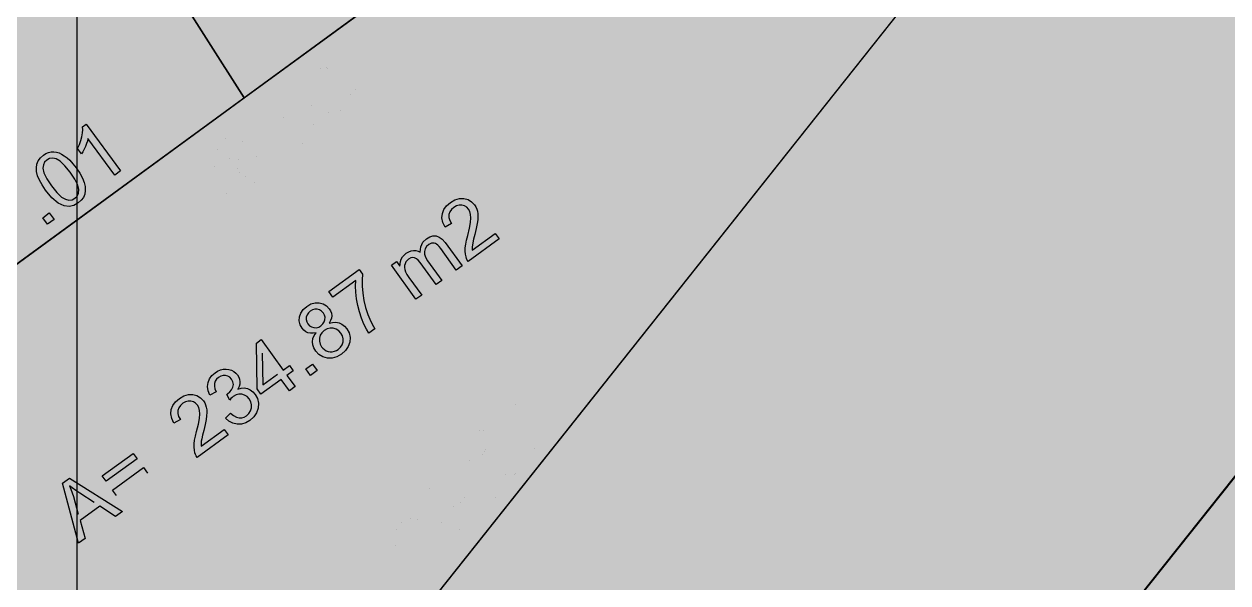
# Model space of a CAD drawing. Extents: x -5280327 to 29700, y -3925683 to 5564800.
# Drawn here: x 21023 to 21837, y 5760 to 6137 of the extents above; entities that cross this region are included whole.
import ezdxf

# ---------------------------------------------------------------- set-up
doc = ezdxf.new("R2010")
doc.units = 0
doc.linetypes.add('6', pattern=[2640.874023, 1320.437012, -1320.437012])
doc.layers.get('0').update_dxf_attribs({"linetype": 'CONTINUOUS'})
doc.layers.add('31_PREDIOS_TOTAL', color=7, linetype='CONTINUOUS')
doc.layers.add('LOTES', color=7, linetype='CONTINUOUS')

msp = doc.modelspace()

# ---------------------------------------------------------------- linework, layer by layer
at = {"color": 7, "linetype": '6', "const_width": 10343.08}
msp.add_lwpolyline([(0, 29405.62), (24528.32, 0)], dxfattribs=at)
msp.add_lwpolyline([(0, 29405.62), (24528.32, 0)], dxfattribs=at)
at = {"color": 7}
msp.add_lwpolyline([(21709, 6264.81), (21615.4, 6411.82), (20728.18, 5763.43), (20987.49, 5356.19), (21709, 6264.81)], dxfattribs=at)
for points in [[(18722.23, 2788.53, 33030.86), (19098.3, 2197.94, 33030.86), (19556.14, 2521.45, 33030.86), (20189.64, 2982.03, 33030.86), (20652.15, 3355.2, 33030.86), (20930.45, 3577.46, 33030.86), (21189.96, 3805.95, 33030.86), (20805.44, 4355.76, 33030.86), (20779.55, 4415.95, 33030.86), (20799.33, 4489.43, 33030.86), (21142.34, 4964.97, 33030.86), (21651.22, 5592.52, 33030.86), (22126.06, 6189.91, 33030.86), (22856.18, 7079.67, 33030.86), (22774.56, 7470.11, 33030.86), (22780.59, 7770.15, 33030.86), (22783.68, 8211.55, 33030.86), (22849.99, 8761.66, 33030.86), (22890.09, 9444.59, 33030.86), (22922.17, 9932, 33030.86), (22937.37, 10412.64, 33030.86), (22852.51, 10630.94, 33030.86)], [(22935.45, 10416.91, 33050.6), (22929.18, 9943.44, 33050.6), (22903.49, 9557.43, 33050.6), (22866.32, 9077.26, 33050.6), (22845.13, 8642.99, 33050.6), (22806.48, 8407.34, 33050.6), (22783.53, 7938.25, 33050.6), (22786.66, 7468.7, 33050.6), (22854.81, 7078.61, 33050.6), (22179.83, 6256.92, 33050.6), (21657.64, 5600.63, 33050.6)], [(17635.32, 4495.49, 66061.73), (18499.52, 3138.29, 66061.73), (20519.62, 4766.99, 66061.73), (21709, 6264.81, 66061.73), (21170.51, 7110.5, 66061.73), (17635.32, 4495.49, 66061.73)], [(21615.4, 6411.82, 66284.73), (18066.53, 3818.29, 66284.73)], [(20519.62, 4766.99, 66061.73), (21709, 6264.81, 66061.73)]]:
    msp.add_polyline3d(points, dxfattribs=at)
at = {"layer": '31_PREDIOS_TOTAL', "color": 7, "const_width": 0.00153}
for points in [[(21235.19, 6108.74), (21231.55, 6105.62), (21231.55, 6105.62), (21230.15, 6106.72), (21228.85, 6107.47), (21227.66, 6107.87), (21227.66, 6107.87), (21225.85, 6107.96), (21224.15, 6107.57), (21222.56, 6106.69), (21222.56, 6106.69), (21221.46, 6105.71), (21220.62, 6104.57), (21220.06, 6103.28), (21220.06, 6103.28), (21219.68, 6101.42), (21219.66, 6099.41), (21220.02, 6097.26), (21220.02, 6097.26), (21220.86, 6094.87), (21222.27, 6092.17), (21224.27, 6089.14), (21224.27, 6089.14), (21224.32, 6091.18), (21224.69, 6093.07), (21225.38, 6094.82), (21225.38, 6094.82), (21226.33, 6096.4), (21227.5, 6097.78), (21228.87, 6098.96), (21228.87, 6098.96), (21231.56, 6100.44), (21234.46, 6101.1), (21237.57, 6100.94), (21237.57, 6100.94), (21240.62, 6099.95), (21243.32, 6098.15), (21245.7, 6095.54), (21245.7, 6095.54), (21246.97, 6093.5), (21247.89, 6091.34), (21248.46, 6089.07), (21248.46, 6089.07), (21248.64, 6086.8), (21248.42, 6084.63), (21247.79, 6082.58), (21247.79, 6082.58), (21246.78, 6080.68), (21245.42, 6078.99), (21243.7, 6077.5), (21243.7, 6077.5), (21240.37, 6075.68), (21236.86, 6074.94), (21233.17, 6075.28), (21233.17, 6075.28), (21229.35, 6076.94), (21225.47, 6080.11), (21221.51, 6084.81), (21221.51, 6084.81), (21217.83, 6090.64), (21215.71, 6095.91), (21215.15, 6100.62), (21215.15, 6100.62), (21215.88, 6104.24), (21217.65, 6107.38), (21220.46, 6110.06), (21220.46, 6110.06), (21222.97, 6111.53), (21225.52, 6112.33), (21228.11, 6112.43), (21228.11, 6112.43), (21230.63, 6111.87), (21233, 6110.64), (21235.19, 6108.74)], [(21229.3, 6083.52), (21230.36, 6082.28), (21231.58, 6081.2), (21232.96, 6080.31), (21232.96, 6080.31), (21234.42, 6079.65), (21235.9, 6079.3), (21237.38, 6079.26), (21237.38, 6079.26), (21238.81, 6079.48), (21240.12, 6079.94), (21241.3, 6080.65), (21241.3, 6080.65), (21242.7, 6082.01), (21243.63, 6083.7), (21244.08, 6085.72), (21244.08, 6085.72), (21243.98, 6087.92), (21243.25, 6090.15), (21241.9, 6092.4), (21241.9, 6092.4), (21240.22, 6094.29), (21238.38, 6095.59), (21236.38, 6096.29), (21236.38, 6096.29), (21234.35, 6096.42), (21232.42, 6095.97), (21230.6, 6094.97), (21230.6, 6094.97), (21229.09, 6093.54), (21228.06, 6091.82), (21227.52, 6089.81), (21227.52, 6089.81), (21227.51, 6087.68), (21228.11, 6085.58), (21229.3, 6083.52)], [(21196.53, 6067.78), (21196.53, 6067.78), (21194.1, 6071.37), (21192.29, 6074.66), (21191.09, 6077.65), (21191.09, 6077.65), (21190.44, 6080.41), (21190.3, 6083.01), (21190.66, 6085.43), (21190.66, 6085.43), (21191.56, 6087.67), (21193.01, 6089.68), (21195.03, 6091.47), (21195.03, 6091.47), (21196.74, 6092.55), (21198.48, 6093.29), (21200.25, 6093.71), (21200.25, 6093.71), (21202.03, 6093.81), (21203.8, 6093.6), (21205.58, 6093.07), (21205.58, 6093.07), (21207.36, 6092.26), (21209.16, 6091.17), (21210.98, 6089.81), (21210.98, 6089.81), (21212.88, 6088.03), (21214.94, 6085.71), (21217.15, 6082.85), (21217.15, 6082.85), (21219.56, 6079.29), (21221.37, 6076.01), (21222.57, 6073.03), (21222.57, 6073.03), (21223.22, 6070.28), (21223.37, 6067.68), (21223.02, 6065.25), (21223.02, 6065.25), (21222.12, 6063.01), (21220.66, 6060.99), (21218.63, 6059.18), (21218.63, 6059.18), (21215.54, 6057.48), (21212.34, 6056.82), (21209.05, 6057.21), (21209.05, 6057.21), (21204.99, 6059.13), (21200.82, 6062.65), (21196.53, 6067.78)], [(21200.52, 6070.7), (21204.09, 6066.23), (21207.23, 6063.22), (21209.92, 6061.67), (21209.92, 6061.67), (21212.27, 6061.19), (21214.4, 6061.43), (21216.3, 6062.38), (21216.3, 6062.38), (21217.78, 6063.9), (21218.65, 6065.86), (21218.9, 6068.25), (21218.9, 6068.25), (21218.24, 6071.29), (21216.32, 6075.19), (21213.16, 6079.94), (21213.16, 6079.94), (21209.58, 6084.41), (21206.44, 6087.43), (21203.76, 6088.98), (21203.76, 6088.98), (21201.4, 6089.44), (21199.26, 6089.19), (21197.34, 6088.23), (21197.34, 6088.23), (21195.86, 6086.76), (21194.99, 6084.97), (21194.72, 6082.84), (21194.72, 6082.84), (21195.42, 6079.56), (21197.35, 6075.51), (21200.52, 6070.7)], [(21164.53, 6046.78), (21164.53, 6046.78), (21162.57, 6046.38), (21160.76, 6046.35), (21159.1, 6046.69), (21159.1, 6046.69), (21157.61, 6047.38), (21156.26, 6048.4), (21155.07, 6049.76), (21155.07, 6049.76), (21153.75, 6052.14), (21153.17, 6054.68), (21153.31, 6057.38), (21153.31, 6057.38), (21154.19, 6060.02), (21155.82, 6062.41), (21158.19, 6064.55), (21158.19, 6064.55), (21160.97, 6066.17), (21163.78, 6066.99), (21166.62, 6067.02), (21166.62, 6067.02), (21169.27, 6066.32), (21171.54, 6064.98), (21173.42, 6063), (21173.42, 6063), (21174.32, 6061.51), (21174.86, 6059.95), (21175.06, 6058.33), (21175.06, 6058.33), (21174.89, 6056.67), (21174.34, 6054.98), (21173.39, 6053.26), (21173.39, 6053.26), (21175.74, 6053.8), (21177.96, 6053.86), (21180.07, 6053.43), (21180.07, 6053.43), (21182.01, 6052.55), (21183.74, 6051.24), (21185.27, 6049.5), (21185.27, 6049.5), (21186.83, 6046.71), (21187.53, 6043.73), (21187.39, 6040.59), (21187.39, 6040.59), (21186.39, 6037.51), (21184.55, 6034.75), (21181.86, 6032.31), (21181.86, 6032.31), (21178.71, 6030.48), (21175.52, 6029.57), (21172.28, 6029.56), (21172.28, 6029.56), (21169.22, 6030.4), (21166.58, 6032), (21164.36, 6034.38), (21164.36, 6034.38), (21163.11, 6036.45), (21162.37, 6038.55), (21162.15, 6040.69), (21162.15, 6040.69), (21162.43, 6042.8), (21163.23, 6044.83), (21164.53, 6046.78)], [(21158.94, 6052.79), (21160.13, 6051.5), (21161.51, 6050.63), (21163.07, 6050.18), (21163.07, 6050.18), (21164.71, 6050.16), (21166.3, 6050.6), (21167.86, 6051.5), (21167.86, 6051.5), (21169.15, 6052.68), (21170.04, 6054.05), (21170.51, 6055.6), (21170.51, 6055.6), (21170.57, 6057.19), (21170.2, 6058.7), (21169.41, 6060.11), (21169.41, 6060.11), (21168.26, 6061.34), (21166.9, 6062.17), (21165.31, 6062.62), (21165.31, 6062.62), (21163.65, 6062.65), (21162.07, 6062.24), (21160.57, 6061.39), (21160.57, 6061.39), (21159.29, 6060.21), (21158.4, 6058.84), (21157.92, 6057.27), (21157.92, 6057.27), (21157.85, 6055.66), (21158.19, 6054.17), (21158.94, 6052.79)], [(21164.2, 6025.95), (21166.92, 6022.22), (21146.02, 6006.95), (21146.02, 6006.95), (21145.38, 6007.89), (21144.87, 6008.9), (21144.5, 6009.97), (21144.5, 6009.97), (21144.11, 6011.86), (21143.94, 6013.88), (21143.99, 6016.05), (21143.99, 6016.05), (21144.27, 6018.48), (21144.8, 6021.32), (21145.57, 6024.55), (21145.57, 6024.55), (21146.72, 6029.41), (21147.41, 6033.34), (21147.64, 6036.34), (21147.64, 6036.34), (21147.46, 6038.69), (21146.93, 6040.69), (21146.04, 6042.33), (21146.04, 6042.33), (21144.79, 6043.66), (21143.29, 6044.55), (21141.54, 6045.02), (21141.54, 6045.02), (21139.69, 6045.02), (21137.87, 6044.5), (21136.08, 6043.46), (21136.08, 6043.46), (21134.47, 6042), (21133.39, 6040.34), (21132.82, 6038.5), (21132.82, 6038.5), (21132.81, 6036.55), (21133.38, 6034.58), (21134.53, 6032.59), (21130.24, 6030.09), (21130.24, 6030.09), (21128.76, 6033.21), (21128.13, 6036.23), (21128.35, 6039.15), (21128.35, 6039.15), (21129.38, 6041.9), (21131.21, 6044.43), (21133.82, 6046.74), (21133.82, 6046.74), (21136.85, 6048.52), (21139.86, 6049.43), (21142.87, 6049.48), (21142.87, 6049.48), (21145.67, 6048.74), (21148.08, 6047.3), (21150.09, 6045.16), (21150.09, 6045.16), (21150.93, 6043.84), (21151.58, 6042.41), (21152.04, 6040.86), (21152.04, 6040.86), (21152.32, 6039.16), (21152.4, 6037.24), (21152.29, 6035.12), (21152.29, 6035.12), (21151.93, 6032.53), (21151.29, 6029.21), (21150.37, 6025.18), (21150.37, 6025.18), (21149.59, 6021.93), (21149.07, 6019.51), (21148.79, 6017.92), (21148.79, 6017.92), (21148.68, 6016.77), (21148.64, 6015.67), (21148.69, 6014.62), (21164.2, 6025.95)], [(21168.37, 6037.27), (21169.25, 6036.24), (21170.3, 6035.36), (21171.5, 6034.63), (21171.5, 6034.63), (21172.81, 6034.12), (21174.18, 6033.89), (21175.6, 6033.94), (21175.6, 6033.94), (21177.01, 6034.24), (21178.33, 6034.77), (21179.57, 6035.53), (21179.57, 6035.53), (21181.17, 6037.01), (21182.26, 6038.72), (21182.85, 6040.68), (21182.85, 6040.68), (21182.91, 6042.72), (21182.4, 6044.67), (21181.34, 6046.55), (21181.34, 6046.55), (21179.84, 6048.16), (21178.09, 6049.26), (21176.08, 6049.83), (21176.08, 6049.83), (21173.99, 6049.86), (21171.99, 6049.34), (21170.07, 6048.25), (21170.07, 6048.25), (21168.5, 6046.79), (21167.43, 6045.08), (21166.86, 6043.12), (21166.86, 6043.12), (21166.81, 6041.08), (21167.32, 6039.13), (21168.37, 6037.27)], [(21197.83, 6044.81), (21194.6, 6049.23), (21199.02, 6052.46), (21202.25, 6048.04), (21197.83, 6044.81)], [(21377.02, 5869.35), (21380.63, 5866.47), (21364.54, 5846.2), (21364.54, 5846.2), (21363.67, 5846.94), (21362.91, 5847.78), (21362.27, 5848.71), (21362.27, 5848.71), (21361.39, 5850.42), (21360.68, 5852.33), (21360.16, 5854.43), (21360.16, 5854.43), (21359.79, 5856.86), (21359.54, 5859.73), (21359.43, 5863.05), (21359.43, 5863.05), (21359.24, 5868.04), (21358.87, 5872.01), (21358.3, 5874.96), (21358.3, 5874.96), (21357.5, 5877.19), (21356.46, 5878.97), (21355.16, 5880.32), (21355.16, 5880.32), (21353.61, 5881.26), (21351.92, 5881.73), (21350.12, 5881.72), (21350.12, 5881.72), (21348.33, 5881.22), (21346.71, 5880.24), (21345.26, 5878.76), (21345.26, 5878.76), (21344.1, 5876.93), (21343.49, 5875.05), (21343.44, 5873.12), (21343.44, 5873.12), (21343.95, 5871.23), (21345.01, 5869.49), (21346.65, 5867.88), (21343.18, 5864.32), (21343.18, 5864.32), (21340.92, 5866.94), (21339.51, 5869.69), (21338.95, 5872.55), (21338.95, 5872.55), (21339.22, 5875.48), (21340.31, 5878.41), (21342.21, 5881.32), (21342.21, 5881.32), (21344.66, 5883.85), (21347.32, 5885.53), (21350.21, 5886.37), (21350.21, 5886.37), (21353.11, 5886.4), (21355.81, 5885.65), (21358.32, 5884.12), (21358.32, 5884.12), (21359.47, 5883.07), (21360.48, 5881.86), (21361.34, 5880.5), (21361.34, 5880.5), (21362.06, 5878.93), (21362.65, 5877.1), (21363.1, 5875.02), (21363.1, 5875.02), (21363.45, 5872.43), (21363.71, 5869.07), (21363.89, 5864.93), (21363.89, 5864.93), (21364, 5861.6), (21364.14, 5859.12), (21364.29, 5857.51), (21364.29, 5857.51), (21364.49, 5856.37), (21364.75, 5855.3), (21365.07, 5854.3), (21377.02, 5869.35)], [(21338.35, 5860.78), (21335.67, 5856.8), (21335.67, 5856.8), (21334.02, 5857.49), (21332.57, 5857.87), (21331.32, 5857.94), (21331.32, 5857.94), (21329.55, 5857.55), (21328.02, 5856.72), (21326.72, 5855.45), (21326.72, 5855.45), (21325.92, 5854.21), (21325.41, 5852.9), (21325.21, 5851.5), (21325.21, 5851.5), (21325.34, 5849.6), (21325.86, 5847.67), (21326.77, 5845.69), (21326.77, 5845.69), (21328.21, 5843.61), (21330.29, 5841.37), (21333.02, 5838.99), (21333.02, 5838.99), (21332.53, 5840.96), (21332.39, 5842.89), (21332.59, 5844.76), (21332.59, 5844.76), (21333.09, 5846.53), (21333.84, 5848.17), (21334.85, 5849.67), (21334.85, 5849.67), (21337.06, 5851.82), (21339.68, 5853.22), (21342.72, 5853.89), (21342.72, 5853.89), (21345.91, 5853.75), (21349, 5852.73), (21351.99, 5850.84), (21351.99, 5850.84), (21353.76, 5849.21), (21355.21, 5847.38), (21356.36, 5845.34), (21356.36, 5845.34), (21357.15, 5843.19), (21357.51, 5841.05), (21357.44, 5838.9), (21357.44, 5838.9), (21356.97, 5836.8), (21356.11, 5834.81), (21354.84, 5832.92), (21354.84, 5832.92), (21352.12, 5830.28), (21348.93, 5828.63), (21345.28, 5827.99), (21345.28, 5827.99), (21341.16, 5828.57), (21336.57, 5830.6), (21331.51, 5834.08), (21331.51, 5834.08), (21326.41, 5838.72), (21322.97, 5843.24), (21321.19, 5847.63), (21321.19, 5847.63), (21320.93, 5851.31), (21321.8, 5854.82), (21323.8, 5858.14), (21323.8, 5858.14), (21325.83, 5860.23), (21328.08, 5861.67), (21330.54, 5862.46), (21330.54, 5862.46), (21333.13, 5862.59), (21335.73, 5862.03), (21338.35, 5860.78)], [(21339.36, 5834.9), (21340.72, 5833.98), (21342.18, 5833.27), (21343.74, 5832.77), (21343.74, 5832.77), (21345.33, 5832.53), (21346.85, 5832.58), (21348.29, 5832.93), (21348.29, 5832.93), (21349.61, 5833.53), (21350.74, 5834.32), (21351.7, 5835.31), (21351.7, 5835.31), (21352.69, 5837), (21353.13, 5838.87), (21353.03, 5840.94), (21353.03, 5840.94), (21352.35, 5843.04), (21351.06, 5844.99), (21349.16, 5846.81), (21349.16, 5846.81), (21347.04, 5848.19), (21344.92, 5848.95), (21342.8, 5849.09), (21342.8, 5849.09), (21340.81, 5848.67), (21339.07, 5847.74), (21337.58, 5846.28), (21337.58, 5846.28), (21336.5, 5844.5), (21335.97, 5842.57), (21335.97, 5840.5), (21335.97, 5840.5), (21336.54, 5838.44), (21337.67, 5836.57), (21339.36, 5834.9)], [(21310.98, 5793.31), (21313.52, 5797.2), (21313.52, 5797.2), (21315.38, 5796.37), (21317.08, 5795.98), (21318.61, 5796.01), (21318.61, 5796.01), (21320, 5796.45), (21321.27, 5797.26), (21322.41, 5798.43), (21322.41, 5798.43), (21323.2, 5799.61), (21323.74, 5800.83), (21324.03, 5802.1), (21324.03, 5802.1), (21324.09, 5803.39), (21323.95, 5804.67), (21323.61, 5805.93), (21323.61, 5805.93), (21323.04, 5807.25), (21322.21, 5808.66), (21321.13, 5810.18), (21321.13, 5810.18), (21319.87, 5811.7), (21318.48, 5813.11), (21316.98, 5814.4), (21316.98, 5814.4), (21316.78, 5814.56), (21316.52, 5814.75), (21316.21, 5814.98), (21316.21, 5814.98), (21316.66, 5813.24), (21316.82, 5811.44), (21316.68, 5809.58), (21316.68, 5809.58), (21316.23, 5807.74), (21315.49, 5806.04), (21314.43, 5804.45), (21314.43, 5804.45), (21312.21, 5802.29), (21309.59, 5800.87), (21306.55, 5800.2), (21306.55, 5800.2), (21303.35, 5800.35), (21300.23, 5801.4), (21297.18, 5803.35), (21297.18, 5803.35), (21294.51, 5805.96), (21292.74, 5808.87), (21291.85, 5812.06), (21291.85, 5812.06), (21291.85, 5815.31), (21292.73, 5818.36), (21294.48, 5821.22), (21294.48, 5821.22), (21296.2, 5823.01), (21298.18, 5824.41), (21300.44, 5825.41), (21300.44, 5825.41), (21302.87, 5825.95), (21305.4, 5825.99), (21308.02, 5825.53), (21308.02, 5825.53), (21310.87, 5824.43), (21314.09, 5822.57), (21317.67, 5819.96), (21317.67, 5819.96), (21321.21, 5816.92), (21324, 5814.01), (21326.02, 5811.25), (21326.02, 5811.25), (21327.37, 5808.56), (21328.14, 5805.89), (21328.31, 5803.24), (21328.31, 5803.24), (21327.91, 5800.66), (21326.95, 5798.21), (21325.44, 5795.88), (21325.44, 5795.88), (21323.43, 5793.81), (21321.2, 5792.38), (21318.77, 5791.59), (21318.77, 5791.59), (21316.21, 5791.47), (21313.61, 5792.05), (21310.98, 5793.31)], [(21309.68, 5819.48), (21307.52, 5820.89), (21305.35, 5821.67), (21303.17, 5821.84), (21303.17, 5821.84), (21301.13, 5821.45), (21299.4, 5820.57), (21297.96, 5819.2), (21297.96, 5819.2), (21296.92, 5817.42), (21296.45, 5815.42), (21296.54, 5813.2), (21296.54, 5813.2), (21297.22, 5810.97), (21298.5, 5808.95), (21300.38, 5807.12), (21300.38, 5807.12), (21302.36, 5805.86), (21304.42, 5805.19), (21306.54, 5805.11), (21306.54, 5805.11), (21308.57, 5805.57), (21310.33, 5806.54), (21311.84, 5808.01), (21311.84, 5808.01), (21312.94, 5809.82), (21313.46, 5811.73), (21313.42, 5813.77), (21313.42, 5813.77), (21312.79, 5815.8), (21311.54, 5817.7), (21309.68, 5819.48)], [(21338.22, 5813.06), (21333.93, 5816.46), (21337.34, 5820.75), (21341.63, 5817.35), (21338.22, 5813.06)], [(21310.79, 5785.95), (21314.41, 5783.08), (21298.31, 5762.8), (21298.31, 5762.8), (21297.44, 5763.54), (21296.69, 5764.38), (21296.05, 5765.32), (21296.05, 5765.32), (21295.17, 5767.03), (21294.46, 5768.94), (21293.94, 5771.04), (21293.94, 5771.04), (21293.57, 5773.46), (21293.32, 5776.33), (21293.21, 5779.65), (21293.21, 5779.65), (21293.02, 5784.65), (21292.65, 5788.62), (21292.08, 5791.57), (21292.08, 5791.57), (21291.28, 5793.79), (21290.24, 5795.58), (21288.94, 5796.92), (21288.94, 5796.92), (21287.39, 5797.87), (21285.7, 5798.34), (21283.89, 5798.32), (21283.89, 5798.32), (21282.11, 5797.83), (21280.49, 5796.84), (21279.04, 5795.37), (21279.04, 5795.37), (21277.88, 5793.53), (21277.27, 5791.65), (21277.22, 5789.72), (21277.22, 5789.72), (21277.72, 5787.84), (21278.79, 5786.09), (21280.42, 5784.48), (21276.95, 5780.93), (21276.95, 5780.93), (21274.7, 5783.55), (21273.29, 5786.29), (21272.73, 5789.16), (21272.73, 5789.16), (21273, 5792.09), (21274.09, 5795.01), (21275.99, 5797.93), (21275.99, 5797.93), (21278.44, 5800.45), (21281.1, 5802.13), (21283.99, 5802.97), (21283.99, 5802.97), (21286.88, 5803), (21289.59, 5802.26), (21292.1, 5800.73), (21292.1, 5800.73), (21293.25, 5799.68), (21294.26, 5798.47), (21295.12, 5797.1), (21295.12, 5797.1), (21295.84, 5795.53), (21296.43, 5793.71), (21296.88, 5791.63), (21296.88, 5791.63), (21297.22, 5789.04), (21297.49, 5785.67), (21297.67, 5781.54), (21297.67, 5781.54), (21297.78, 5778.2), (21297.92, 5775.73), (21298.07, 5774.12), (21298.07, 5774.12), (21298.27, 5772.98), (21298.53, 5771.91), (21298.85, 5770.91), (21310.79, 5785.95)]]:
    msp.add_lwpolyline(points, dxfattribs=at)
at = {"layer": '31_PREDIOS_TOTAL', "color": 7}
for points in [[(21088.1, 6038.16, 33030.86), (21084.22, 6035.32, 33030.86), (21066.14, 6060.06, 33030.86), (21066.14, 6060.06, 33030.86), (21065.76, 6058.42, 33030.86), (21065.18, 6056.63, 33030.86), (21064.42, 6054.7, 33030.86), (21064.42, 6054.7, 33030.86), (21063.55, 6052.81, 33030.86), (21062.67, 6051.15, 33030.86), (21061.79, 6049.71, 33030.86), (21059.05, 6053.46, 33030.86), (21059.05, 6053.46, 33030.86), (21060.33, 6056.07, 33030.86), (21061.33, 6058.7, 33030.86), (21062.03, 6061.33, 33030.86), (21062.03, 6061.33, 33030.86), (21062.45, 6063.84, 33030.86), (21062.57, 6066.09, 33030.86), (21062.4, 6068.08, 33030.86), (21064.9, 6069.91, 33030.86), (21088.1, 6038.16, 33030.86)], [(21037.51, 6025.11, 33030.86), (21037.51, 6025.11, 33030.86), (21035.09, 6028.7, 33030.86), (21033.27, 6031.99, 33030.86), (21032.07, 6034.98, 33030.86), (21032.07, 6034.98, 33030.86), (21031.42, 6037.74, 33030.86), (21031.28, 6040.34, 33030.86), (21031.65, 6042.76, 33030.86), (21031.65, 6042.76, 33030.86), (21032.54, 6045, 33030.86), (21034, 6047.01, 33030.86), (21036.02, 6048.8, 33030.86), (21036.02, 6048.8, 33030.86), (21037.73, 6049.88, 33030.86), (21039.46, 6050.63, 33030.86), (21041.23, 6051.04, 33030.86), (21041.23, 6051.04, 33030.86), (21043.01, 6051.14, 33030.86), (21044.78, 6050.93, 33030.86), (21046.56, 6050.4, 33030.86), (21046.56, 6050.4, 33030.86), (21048.34, 6049.59, 33030.86), (21050.14, 6048.5, 33030.86), (21051.96, 6047.14, 33030.86), (21051.96, 6047.14, 33030.86), (21053.86, 6045.36, 33030.86), (21055.92, 6043.05, 33030.86), (21058.13, 6040.18, 33030.86), (21058.13, 6040.18, 33030.86), (21060.54, 6036.62, 33030.86), (21062.35, 6033.35, 33030.86), (21063.56, 6030.36, 33030.86), (21063.56, 6030.36, 33030.86), (21064.21, 6027.61, 33030.86), (21064.35, 6025.01, 33030.86), (21064, 6022.58, 33030.86), (21064, 6022.58, 33030.86), (21063.11, 6020.34, 33030.86), (21061.64, 6018.32, 33030.86), (21059.61, 6016.51, 33030.86), (21059.61, 6016.51, 33030.86), (21056.52, 6014.81, 33030.86), (21053.32, 6014.15, 33030.86), (21050.04, 6014.54, 33030.86), (21050.04, 6014.54, 33030.86), (21045.97, 6016.46, 33030.86), (21041.8, 6019.98, 33030.86), (21037.51, 6025.11, 33030.86)], [(21041.5, 6028.03, 33030.86), (21045.08, 6023.57, 33030.86), (21048.21, 6020.55, 33030.86), (21050.9, 6019, 33030.86), (21050.9, 6019, 33030.86), (21053.26, 6018.52, 33030.86), (21055.38, 6018.76, 33030.86), (21057.28, 6019.71, 33030.86), (21057.28, 6019.71, 33030.86), (21058.76, 6021.23, 33030.86), (21059.63, 6023.19, 33030.86), (21059.89, 6025.58, 33030.86), (21059.89, 6025.58, 33030.86), (21059.22, 6028.62, 33030.86), (21057.3, 6032.52, 33030.86), (21054.14, 6037.27, 33030.86), (21054.14, 6037.27, 33030.86), (21050.56, 6041.74, 33030.86), (21047.43, 6044.76, 33030.86), (21044.74, 6046.31, 33030.86), (21044.74, 6046.31, 33030.86), (21042.38, 6046.78, 33030.86), (21040.24, 6046.52, 33030.86), (21038.32, 6045.56, 33030.86), (21038.32, 6045.56, 33030.86), (21036.84, 6044.09, 33030.86), (21035.97, 6042.3, 33030.86), (21035.71, 6040.17, 33030.86), (21035.71, 6040.17, 33030.86), (21036.4, 6036.89, 33030.86), (21038.33, 6032.84, 33030.86), (21041.5, 6028.03, 33030.86)], [(21341.43, 5995.94, 33030.86), (21344.14, 5992.19, 33030.86), (21323.16, 5977.02, 33030.86), (21323.16, 5977.02, 33030.86), (21322.52, 5977.97, 33030.86), (21322.02, 5978.98, 33030.86), (21321.66, 5980.06, 33030.86), (21321.66, 5980.06, 33030.86), (21321.27, 5981.94, 33030.86), (21321.11, 5983.97, 33030.86), (21321.17, 5986.13, 33030.86), (21321.17, 5986.13, 33030.86), (21321.47, 5988.57, 33030.86), (21322.01, 5991.4, 33030.86), (21322.79, 5994.63, 33030.86), (21322.79, 5994.63, 33030.86), (21323.96, 5999.48, 33030.86), (21324.67, 6003.41, 33030.86), (21324.92, 6006.4, 33030.86), (21324.92, 6006.4, 33030.86), (21324.76, 6008.76, 33030.86), (21324.24, 6010.76, 33030.86), (21323.35, 6012.41, 33030.86), (21323.35, 6012.41, 33030.86), (21322.11, 6013.74, 33030.86), (21320.62, 6014.64, 33030.86), (21318.87, 6015.12, 33030.86), (21318.87, 6015.12, 33030.86), (21317.01, 6015.12, 33030.86), (21315.19, 6014.61, 33030.86), (21313.4, 6013.58, 33030.86), (21313.4, 6013.58, 33030.86), (21311.78, 6012.13, 33030.86), (21310.69, 6010.48, 33030.86), (21310.12, 6008.64, 33030.86), (21310.12, 6008.64, 33030.86), (21310.1, 6006.69, 33030.86), (21310.65, 6004.72, 33030.86), (21311.79, 6002.73, 33030.86), (21307.49, 6000.24, 33030.86), (21307.49, 6000.24, 33030.86), (21306.03, 6003.37, 33030.86), (21305.41, 6006.4, 33030.86), (21305.64, 6009.31, 33030.86), (21305.64, 6009.31, 33030.86), (21306.69, 6012.06, 33030.86), (21308.53, 6014.58, 33030.86), (21311.15, 6016.87, 33030.86), (21311.15, 6016.87, 33030.86), (21314.19, 6018.64, 33030.86), (21317.21, 6019.54, 33030.86), (21320.22, 6019.57, 33030.86), (21320.22, 6019.57, 33030.86), (21323.01, 6018.82, 33030.86), (21325.42, 6017.36, 33030.86), (21327.42, 6015.22, 33030.86), (21327.42, 6015.22, 33030.86), (21328.25, 6013.89, 33030.86), (21328.89, 6012.45, 33030.86), (21329.35, 6010.91, 33030.86), (21329.35, 6010.91, 33030.86), (21329.62, 6009.2, 33030.86), (21329.69, 6007.29, 33030.86), (21329.56, 6005.16, 33030.86), (21329.56, 6005.16, 33030.86), (21329.2, 6002.57, 33030.86), (21328.54, 5999.26, 33030.86), (21327.6, 5995.23, 33030.86), (21327.6, 5995.23, 33030.86), (21326.8, 5991.99, 33030.86), (21326.27, 5989.57, 33030.86), (21325.98, 5987.98, 33030.86), (21325.98, 5987.98, 33030.86), (21325.86, 5986.83, 33030.86), (21325.82, 5985.73, 33030.86), (21325.86, 5984.68, 33030.86), (21341.43, 5995.94, 33030.86)], [(21038.81, 6002.14, 33030.86), (21035.58, 6006.56, 33030.86), (21040.01, 6009.79, 33030.86), (21043.24, 6005.37, 33030.86), (21038.81, 6002.14, 33030.86)], [(21287.81, 5951.46, 33030.86), (21271.18, 5974.45, 33030.86), (21274.67, 5976.97, 33030.86), (21277, 5973.74, 33030.86), (21277, 5973.74, 33030.86), (21277.04, 5975.37, 33030.86), (21277.34, 5976.97, 33030.86), (21277.91, 5978.54, 33030.86), (21277.91, 5978.54, 33030.86), (21278.75, 5980.02, 33030.86), (21279.87, 5981.35, 33030.86), (21281.26, 5982.53, 33030.86), (21281.26, 5982.53, 33030.86), (21282.95, 5983.57, 33030.86), (21284.6, 5984.22, 33030.86), (21286.22, 5984.5, 33030.86), (21286.22, 5984.5, 33030.86), (21287.78, 5984.41, 33030.86), (21289.26, 5983.97, 33030.86), (21290.67, 5983.2, 33030.86), (21290.67, 5983.2, 33030.86), (21291.05, 5986.88, 33030.86), (21292.45, 5989.94, 33030.86), (21294.86, 5992.36, 33030.86), (21294.86, 5992.36, 33030.86), (21297.11, 5993.67, 33030.86), (21299.32, 5994.31, 33030.86), (21301.49, 5994.27, 33030.86), (21301.49, 5994.27, 33030.86), (21303.59, 5993.52, 33030.86), (21305.61, 5992.02, 33030.86), (21307.55, 5989.77, 33030.86), (21318.96, 5973.99, 33030.86), (21315.08, 5971.18, 33030.86), (21304.61, 5985.67, 33030.86), (21304.61, 5985.67, 33030.86), (21303.55, 5987.05, 33030.86), (21302.61, 5988.08, 33030.86), (21301.8, 5988.76, 33030.86), (21301.8, 5988.76, 33030.86), (21301.01, 5989.17, 33030.86), (21300.15, 5989.39, 33030.86), (21299.22, 5989.42, 33030.86), (21299.22, 5989.42, 33030.86), (21298.27, 5989.26, 33030.86), (21297.34, 5988.91, 33030.86), (21296.43, 5988.36, 33030.86), (21296.43, 5988.36, 33030.86), (21295.04, 5987.07, 33030.86), (21294.08, 5985.57, 33030.86), (21293.57, 5983.83, 33030.86), (21293.57, 5983.83, 33030.86), (21293.62, 5981.9, 33030.86), (21294.33, 5979.79, 33030.86), (21295.7, 5977.51, 33030.86), (21305.36, 5964.15, 33030.86), (21301.47, 5961.34, 33030.86), (21290.66, 5976.27, 33030.86), (21290.66, 5976.27, 33030.86), (21289.41, 5977.78, 33030.86), (21288.15, 5978.85, 33030.86), (21286.89, 5979.48, 33030.86), (21286.89, 5979.48, 33030.86), (21285.6, 5979.65, 33030.86), (21284.25, 5979.33, 33030.86), (21282.84, 5978.53, 33030.86), (21282.84, 5978.53, 33030.86), (21281.84, 5977.66, 33030.86), (21281.03, 5976.63, 33030.86), (21280.42, 5975.46, 33030.86), (21280.42, 5975.46, 33030.86), (21280.06, 5974.18, 33030.86), (21279.99, 5972.85, 33030.86), (21280.23, 5971.46, 33030.86), (21280.23, 5971.46, 33030.86), (21280.8, 5969.94, 33030.86), (21281.75, 5968.18, 33030.86), (21283.08, 5966.2, 33030.86), (21291.7, 5954.28, 33030.86), (21287.81, 5951.46, 33030.86)], [(21231.69, 5952.88, 33030.86), (21228.98, 5956.62, 33030.86), (21249.52, 5971.48, 33030.86), (21251.72, 5968.45, 33030.86), (21251.72, 5968.45, 33030.86), (21251.43, 5964.6, 33030.86), (21251.49, 5960.3, 33030.86), (21251.91, 5955.53, 33030.86), (21251.91, 5955.53, 33030.86), (21252.68, 5950.61, 33030.86), (21253.79, 5945.83, 33030.86), (21255.26, 5941.21, 33030.86), (21255.26, 5941.21, 33030.86), (21256.56, 5937.97, 33030.86), (21258.16, 5934.7, 33030.86), (21260.08, 5931.4, 33030.86), (21256.07, 5928.51, 33030.86), (21256.07, 5928.51, 33030.86), (21254.33, 5931.32, 33030.86), (21252.64, 5934.69, 33030.86), (21251, 5938.62, 33030.86), (21251, 5938.62, 33030.86), (21249.55, 5942.89, 33030.86), (21248.43, 5947.27, 33030.86), (21247.64, 5951.77, 33030.86), (21247.64, 5951.77, 33030.86), (21247.18, 5956.17, 33030.86), (21247.04, 5960.29, 33030.86), (21247.23, 5964.12, 33030.86), (21231.69, 5952.88, 33030.86)], [(21220.27, 5928.82, 33030.86), (21220.27, 5928.82, 33030.86), (21218.3, 5928.43, 33030.86), (21216.49, 5928.41, 33030.86), (21214.84, 5928.76, 33030.86), (21214.84, 5928.76, 33030.86), (21213.35, 5929.46, 33030.86), (21212.01, 5930.49, 33030.86), (21210.82, 5931.85, 33030.86), (21210.82, 5931.85, 33030.86), (21209.52, 5934.24, 33030.86), (21208.94, 5936.78, 33030.86), (21209.1, 5939.48, 33030.86), (21209.1, 5939.48, 33030.86), (21210, 5942.12, 33030.86), (21211.63, 5944.5, 33030.86), (21214.02, 5946.63, 33030.86), (21214.02, 5946.63, 33030.86), (21216.8, 5948.23, 33030.86), (21219.62, 5949.04, 33030.86), (21222.45, 5949.05, 33030.86), (21222.45, 5949.05, 33030.86), (21225.11, 5948.34, 33030.86), (21227.37, 5946.99, 33030.86), (21229.24, 5945, 33030.86), (21229.24, 5945, 33030.86), (21230.13, 5943.5, 33030.86), (21230.67, 5941.94, 33030.86), (21230.86, 5940.32, 33030.86), (21230.86, 5940.32, 33030.86), (21230.68, 5938.66, 33030.86), (21230.12, 5936.97, 33030.86), (21229.16, 5935.26, 33030.86), (21229.16, 5935.26, 33030.86), (21231.51, 5935.79, 33030.86), (21233.73, 5935.84, 33030.86), (21235.84, 5935.4, 33030.86), (21235.84, 5935.4, 33030.86), (21237.77, 5934.51, 33030.86), (21239.5, 5933.19, 33030.86), (21241.03, 5931.44, 33030.86), (21241.03, 5931.44, 33030.86), (21242.56, 5928.64, 33030.86), (21243.25, 5925.67, 33030.86), (21243.09, 5922.52, 33030.86), (21243.09, 5922.52, 33030.86), (21242.08, 5919.44, 33030.86), (21240.23, 5916.69, 33030.86), (21237.52, 5914.27, 33030.86), (21237.52, 5914.27, 33030.86), (21234.37, 5912.46, 33030.86), (21231.17, 5911.56, 33030.86), (21227.93, 5911.57, 33030.86), (21227.93, 5911.57, 33030.86), (21224.88, 5912.42, 33030.86), (21222.25, 5914.04, 33030.86), (21220.03, 5916.42, 33030.86), (21220.03, 5916.42, 33030.86), (21218.8, 5918.5, 33030.86), (21218.07, 5920.61, 33030.86), (21217.85, 5922.74, 33030.86), (21217.85, 5922.74, 33030.86), (21218.15, 5924.85, 33030.86), (21218.95, 5926.88, 33030.86), (21220.27, 5928.82, 33030.86)], [(21214.71, 5934.86, 33030.86), (21215.89, 5933.57, 33030.86), (21217.26, 5932.69, 33030.86), (21218.82, 5932.23, 33030.86), (21218.82, 5932.23, 33030.86), (21220.46, 5932.21, 33030.86), (21222.06, 5932.64, 33030.86), (21223.62, 5933.53, 33030.86), (21223.62, 5933.53, 33030.86), (21224.92, 5934.71, 33030.86), (21225.81, 5936.07, 33030.86), (21226.29, 5937.61, 33030.86), (21226.29, 5937.61, 33030.86), (21226.35, 5939.21, 33030.86), (21226, 5940.71, 33030.86), (21225.22, 5942.13, 33030.86), (21225.22, 5942.13, 33030.86), (21224.07, 5943.36, 33030.86), (21222.71, 5944.21, 33030.86), (21221.13, 5944.66, 33030.86), (21221.13, 5944.66, 33030.86), (21219.47, 5944.7, 33030.86), (21217.89, 5944.3, 33030.86), (21216.38, 5943.45, 33030.86), (21216.38, 5943.45, 33030.86), (21215.09, 5942.28, 33030.86), (21214.2, 5940.91, 33030.86), (21213.71, 5939.35, 33030.86), (21213.71, 5939.35, 33030.86), (21213.63, 5937.74, 33030.86), (21213.96, 5936.25, 33030.86), (21214.71, 5934.86, 33030.86)], [(21224.06, 5919.3, 33030.86), (21224.94, 5918.26, 33030.86), (21225.98, 5917.38, 33030.86), (21227.18, 5916.65, 33030.86), (21227.18, 5916.65, 33030.86), (21228.49, 5916.13, 33030.86), (21229.85, 5915.89, 33030.86), (21231.27, 5915.93, 33030.86), (21231.27, 5915.93, 33030.86), (21232.68, 5916.23, 33030.86), (21234.01, 5916.75, 33030.86), (21235.25, 5917.5, 33030.86), (21235.25, 5917.5, 33030.86), (21236.86, 5918.97, 33030.86), (21237.96, 5920.68, 33030.86), (21238.56, 5922.63, 33030.86), (21238.56, 5922.63, 33030.86), (21238.62, 5924.67, 33030.86), (21238.13, 5926.63, 33030.86), (21237.07, 5928.52, 33030.86), (21237.07, 5928.52, 33030.86), (21235.59, 5930.13, 33030.86), (21233.84, 5931.23, 33030.86), (21231.83, 5931.82, 33030.86), (21231.83, 5931.82, 33030.86), (21229.74, 5931.86, 33030.86), (21227.74, 5931.34, 33030.86), (21225.82, 5930.27, 33030.86), (21225.82, 5930.27, 33030.86), (21224.24, 5928.81, 33030.86), (21223.15, 5927.11, 33030.86), (21222.58, 5925.15, 33030.86), (21222.58, 5925.15, 33030.86), (21222.52, 5923.11, 33030.86), (21223.01, 5921.16, 33030.86), (21224.06, 5919.3, 33030.86)], [(21202.23, 5889.57, 33030.86), (21196.74, 5897.17, 33030.86), (21182.97, 5887.21, 33030.86), (21180.39, 5890.78, 33030.86), (21180, 5921.82, 33030.86), (21183.18, 5924.13, 33030.86), (21198.05, 5903.56, 33030.86), (21202.34, 5906.66, 33030.86), (21204.92, 5903.09, 33030.86), (21200.63, 5899.99, 33030.86), (21206.13, 5892.39, 33030.86), (21202.23, 5889.57, 33030.86)], [(21183.81, 5915.05, 33030.86), (21184.22, 5893.56, 33030.86), (21194.15, 5900.74, 33030.86)], [(21216.58, 5899.95, 33030.86), (21213.38, 5904.39, 33030.86), (21217.81, 5907.6, 33030.86), (21221.02, 5903.16, 33030.86), (21216.58, 5899.95, 33030.86)], [(21159.05, 5871.1, 33030.86), (21162.57, 5874.44, 33030.86), (21162.57, 5874.44, 33030.86), (21164.57, 5872.83, 33030.86), (21166.48, 5871.79, 33030.86), (21168.3, 5871.32, 33030.86), (21168.3, 5871.32, 33030.86), (21170.04, 5871.34, 33030.86), (21171.71, 5871.8, 33030.86), (21173.29, 5872.7, 33030.86), (21173.29, 5872.7, 33030.86), (21174.87, 5874.16, 33030.86), (21175.96, 5875.92, 33030.86), (21176.56, 5877.96, 33030.86), (21176.56, 5877.96, 33030.86), (21176.62, 5880.09, 33030.86), (21176.11, 5882.12, 33030.86), (21175.04, 5884.05, 33030.86), (21175.04, 5884.05, 33030.86), (21173.62, 5885.59, 33030.86), (21171.97, 5886.65, 33030.86), (21170.08, 5887.21, 33030.86), (21170.08, 5887.21, 33030.86), (21168.11, 5887.25, 33030.86), (21166.2, 5886.76, 33030.86), (21164.36, 5885.72, 33030.86), (21164.36, 5885.72, 33030.86), (21163.6, 5885.1, 33030.86), (21162.79, 5884.29, 33030.86), (21161.93, 5883.3, 33030.86), (21159.89, 5887.04, 33030.86), (21159.89, 5887.04, 33030.86), (21160.15, 5887.19, 33030.86), (21160.37, 5887.33, 33030.86), (21160.54, 5887.45, 33030.86), (21160.54, 5887.45, 33030.86), (21162.04, 5888.75, 33030.86), (21163.22, 5890.27, 33030.86), (21164.09, 5891.99, 33030.86), (21164.09, 5891.99, 33030.86), (21164.45, 5893.81, 33030.86), (21164.15, 5895.62, 33030.86), (21163.18, 5897.43, 33030.86), (21163.18, 5897.43, 33030.86), (21162.05, 5898.66, 33030.86), (21160.71, 5899.5, 33030.86), (21159.16, 5899.93, 33030.86), (21159.16, 5899.93, 33030.86), (21157.54, 5899.95, 33030.86), (21155.95, 5899.51, 33030.86), (21154.4, 5898.63, 33030.86), (21154.4, 5898.63, 33030.86), (21153.08, 5897.44, 33030.86), (21152.17, 5896.05, 33030.86), (21151.65, 5894.46, 33030.86), (21151.65, 5894.46, 33030.86), (21151.56, 5892.71, 33030.86), (21151.94, 5890.81, 33030.86), (21152.8, 5888.77, 33030.86), (21148.4, 5886.64, 33030.86), (21148.4, 5886.64, 33030.86), (21147.33, 5889.55, 33030.86), (21146.95, 5892.36, 33030.86), (21147.26, 5895.06, 33030.86), (21147.26, 5895.06, 33030.86), (21148.22, 5897.58, 33030.86), (21149.8, 5899.82, 33030.86), (21152, 5901.77, 33030.86), (21152, 5901.77, 33030.86), (21153.77, 5902.87, 33030.86), (21155.64, 5903.65, 33030.86), (21157.59, 5904.12, 33030.86), (21157.59, 5904.12, 33030.86), (21159.53, 5904.26, 33030.86), (21161.38, 5904.05, 33030.86), (21163.13, 5903.5, 33030.86), (21163.13, 5903.5, 33030.86), (21164.72, 5902.65, 33030.86), (21166.1, 5901.57, 33030.86), (21167.25, 5900.24, 33030.86), (21167.25, 5900.24, 33030.86), (21168.09, 5898.82, 33030.86), (21168.62, 5897.31, 33030.86), (21168.85, 5895.7, 33030.86), (21168.85, 5895.7, 33030.86), (21168.76, 5894.03, 33030.86), (21168.32, 5892.35, 33030.86), (21167.53, 5890.65, 33030.86), (21167.53, 5890.65, 33030.86), (21169.69, 5891.32, 33030.86), (21171.8, 5891.47, 33030.86), (21173.85, 5891.12, 33030.86), (21173.85, 5891.12, 33030.86), (21175.78, 5890.27, 33030.86), (21177.54, 5888.93, 33030.86), (21179.11, 5887.12, 33030.86), (21179.11, 5887.12, 33030.86), (21180.67, 5884.25, 33030.86), (21181.36, 5881.17, 33030.86), (21181.17, 5877.89, 33030.86), (21181.17, 5877.89, 33030.86), (21180.14, 5874.69, 33030.86), (21178.28, 5871.88, 33030.86), (21175.6, 5869.45, 33030.86), (21175.6, 5869.45, 33030.86), (21172.77, 5867.83, 33030.86), (21169.86, 5866.99, 33030.86), (21166.86, 5866.93, 33030.86), (21166.86, 5866.93, 33030.86), (21163.97, 5867.61, 33030.86), (21161.36, 5869, 33030.86), (21159.05, 5871.1, 33030.86)], [(21158.2, 5863.43, 33030.86), (21160.91, 5859.68, 33030.86), (21139.93, 5844.51, 33030.86), (21139.93, 5844.51, 33030.86), (21139.29, 5845.46, 33030.86), (21138.79, 5846.47, 33030.86), (21138.43, 5847.55, 33030.86), (21138.43, 5847.55, 33030.86), (21138.04, 5849.43, 33030.86), (21137.88, 5851.46, 33030.86), (21137.94, 5853.63, 33030.86), (21137.94, 5853.63, 33030.86), (21138.24, 5856.06, 33030.86), (21138.78, 5858.89, 33030.86), (21139.56, 5862.12, 33030.86), (21139.56, 5862.12, 33030.86), (21140.73, 5866.98, 33030.86), (21141.44, 5870.9, 33030.86), (21141.69, 5873.9, 33030.86), (21141.69, 5873.9, 33030.86), (21141.53, 5876.25, 33030.86), (21141.01, 5878.25, 33030.86), (21140.12, 5879.9, 33030.86), (21140.12, 5879.9, 33030.86), (21138.88, 5881.23, 33030.86), (21137.39, 5882.13, 33030.86), (21135.64, 5882.61, 33030.86), (21135.64, 5882.61, 33030.86), (21133.78, 5882.61, 33030.86), (21131.96, 5882.1, 33030.86), (21130.17, 5881.08, 33030.86), (21130.17, 5881.08, 33030.86), (21128.56, 5879.62, 33030.86), (21127.46, 5877.97, 33030.86), (21126.89, 5876.13, 33030.86), (21126.89, 5876.13, 33030.86), (21126.87, 5874.18, 33030.86), (21127.42, 5872.21, 33030.86), (21128.56, 5870.22, 33030.86), (21124.26, 5867.73, 33030.86), (21124.26, 5867.73, 33030.86), (21122.8, 5870.87, 33030.86), (21122.18, 5873.89, 33030.86), (21122.41, 5876.8, 33030.86), (21122.41, 5876.8, 33030.86), (21123.46, 5879.55, 33030.86), (21125.3, 5882.07, 33030.86), (21127.92, 5884.36, 33030.86), (21127.92, 5884.36, 33030.86), (21130.96, 5886.13, 33030.86), (21133.98, 5887.03, 33030.86), (21136.99, 5887.06, 33030.86), (21136.99, 5887.06, 33030.86), (21139.78, 5886.31, 33030.86), (21142.19, 5884.86, 33030.86), (21144.19, 5882.71, 33030.86), (21144.19, 5882.71, 33030.86), (21145.02, 5881.38, 33030.86), (21145.66, 5879.95, 33030.86), (21146.12, 5878.4, 33030.86), (21146.12, 5878.4, 33030.86), (21146.39, 5876.69, 33030.86), (21146.46, 5874.78, 33030.86), (21146.33, 5872.65, 33030.86), (21146.33, 5872.65, 33030.86), (21145.97, 5870.07, 33030.86), (21145.31, 5866.76, 33030.86), (21144.37, 5862.72, 33030.86), (21144.37, 5862.72, 33030.86), (21143.57, 5859.48, 33030.86), (21143.04, 5857.07, 33030.86), (21142.75, 5855.47, 33030.86), (21142.75, 5855.47, 33030.86), (21142.63, 5854.32, 33030.86), (21142.59, 5853.22, 33030.86), (21142.63, 5852.17, 33030.86), (21158.2, 5863.43, 33030.86)], [(21099.35, 5843.59, 33030.86), (21078.4, 5828.44, 33030.86), (21075.77, 5832.07, 33030.86), (21096.72, 5847.23, 33030.86), (21099.35, 5843.59, 33030.86)], [(21085.36, 5818.8, 33030.86), (21082.73, 5822.44, 33030.86), (21103.69, 5837.59, 33030.86), (21106.32, 5833.96, 33030.86)], [(21059.79, 5786.56, 33030.86), (21049.02, 5827.11, 33030.86), (21053.55, 5830.38, 33030.86), (21089.49, 5808.04, 33030.86), (21084.7, 5804.58, 33030.86), (21074.05, 5811.51, 33030.86), (21060.78, 5801.92, 33030.86), (21064.25, 5789.78, 33030.86), (21059.79, 5786.56, 33030.86)], [(21070.28, 5813.99, 33030.86), (21060.61, 5820.39, 33030.86), (21060.61, 5820.39, 33030.86), (21057.87, 5822.23, 33030.86), (21055.53, 5823.88, 33030.86), (21053.6, 5825.34, 33030.86), (21053.6, 5825.34, 33030.86), (21054.61, 5822.98, 33030.86), (21055.5, 5820.54, 33030.86), (21056.27, 5818.04, 33030.86), (21059.52, 5806.21, 33030.86)]]:
    msp.add_polyline3d(points, dxfattribs=at)
at = {"layer": 'Cuadricula Coordenadas', "color": 7}
msp.add_lwpolyline([(21058.72, 389.78), (21058.72, 12938.36)], dxfattribs=at)
at = {"layer": 'LOTES', "color": 7}
for points in [[(18722.23, 2788.53, 66061.73), (19098.3, 2197.94, 66061.73), (19556.14, 2521.45, 66061.73), (20189.64, 2982.03, 66061.73), (20652.15, 3355.2, 66061.73), (20930.45, 3577.46, 66061.73), (21189.96, 3805.95, 66061.73), (20805.44, 4355.76, 66061.73), (20779.55, 4415.95, 66061.73), (20799.33, 4489.43, 66061.73), (21142.34, 4964.97, 66061.73), (21651.22, 5592.52, 66061.73), (22126.06, 6189.91, 66061.73), (22856.18, 7079.67, 66061.73), (22774.56, 7470.11, 66061.73), (22780.59, 7770.15, 66061.73), (22783.68, 8211.55, 66061.73), (22849.99, 8761.66, 66061.73), (22890.09, 9444.59, 66061.73), (22922.17, 9932, 66061.73), (22937.37, 10412.64, 66061.73), (22852.51, 10630.94, 66061.73)], [(20949.56, 6947.06, 33030.86), (20728.61, 6783.62, 33030.86), (21171.79, 6087.62, 33030.86), (21393.59, 6249.72, 33030.86), (20949.56, 6947.06, 33030.86)], [(20728.61, 6783.62, 33030.86), (20507.66, 6620.18, 33030.86), (20949.98, 5925.53, 33030.86), (21171.79, 6087.62, 33030.86), (20728.61, 6783.62, 33030.86)], [(20728.61, 6783.62, 66061.73), (21171.79, 6087.62, 66061.73)], [(21615.4, 6411.82, 33030.86), (20284.57, 5439.24, 33030.86), (20626.74, 4901.89, 33030.86), (21709, 6264.81, 33030.86)], [(21709, 6264.81, 33030.86), (21615.4, 6411.82, 33030.86), (20284.57, 5439.24, 33030.86), (20626.74, 4901.89, 33030.86), (21709, 6264.81, 33030.86)]]:
    msp.add_polyline3d(points, dxfattribs=at)

doc.saveas('drawing.dxf')
